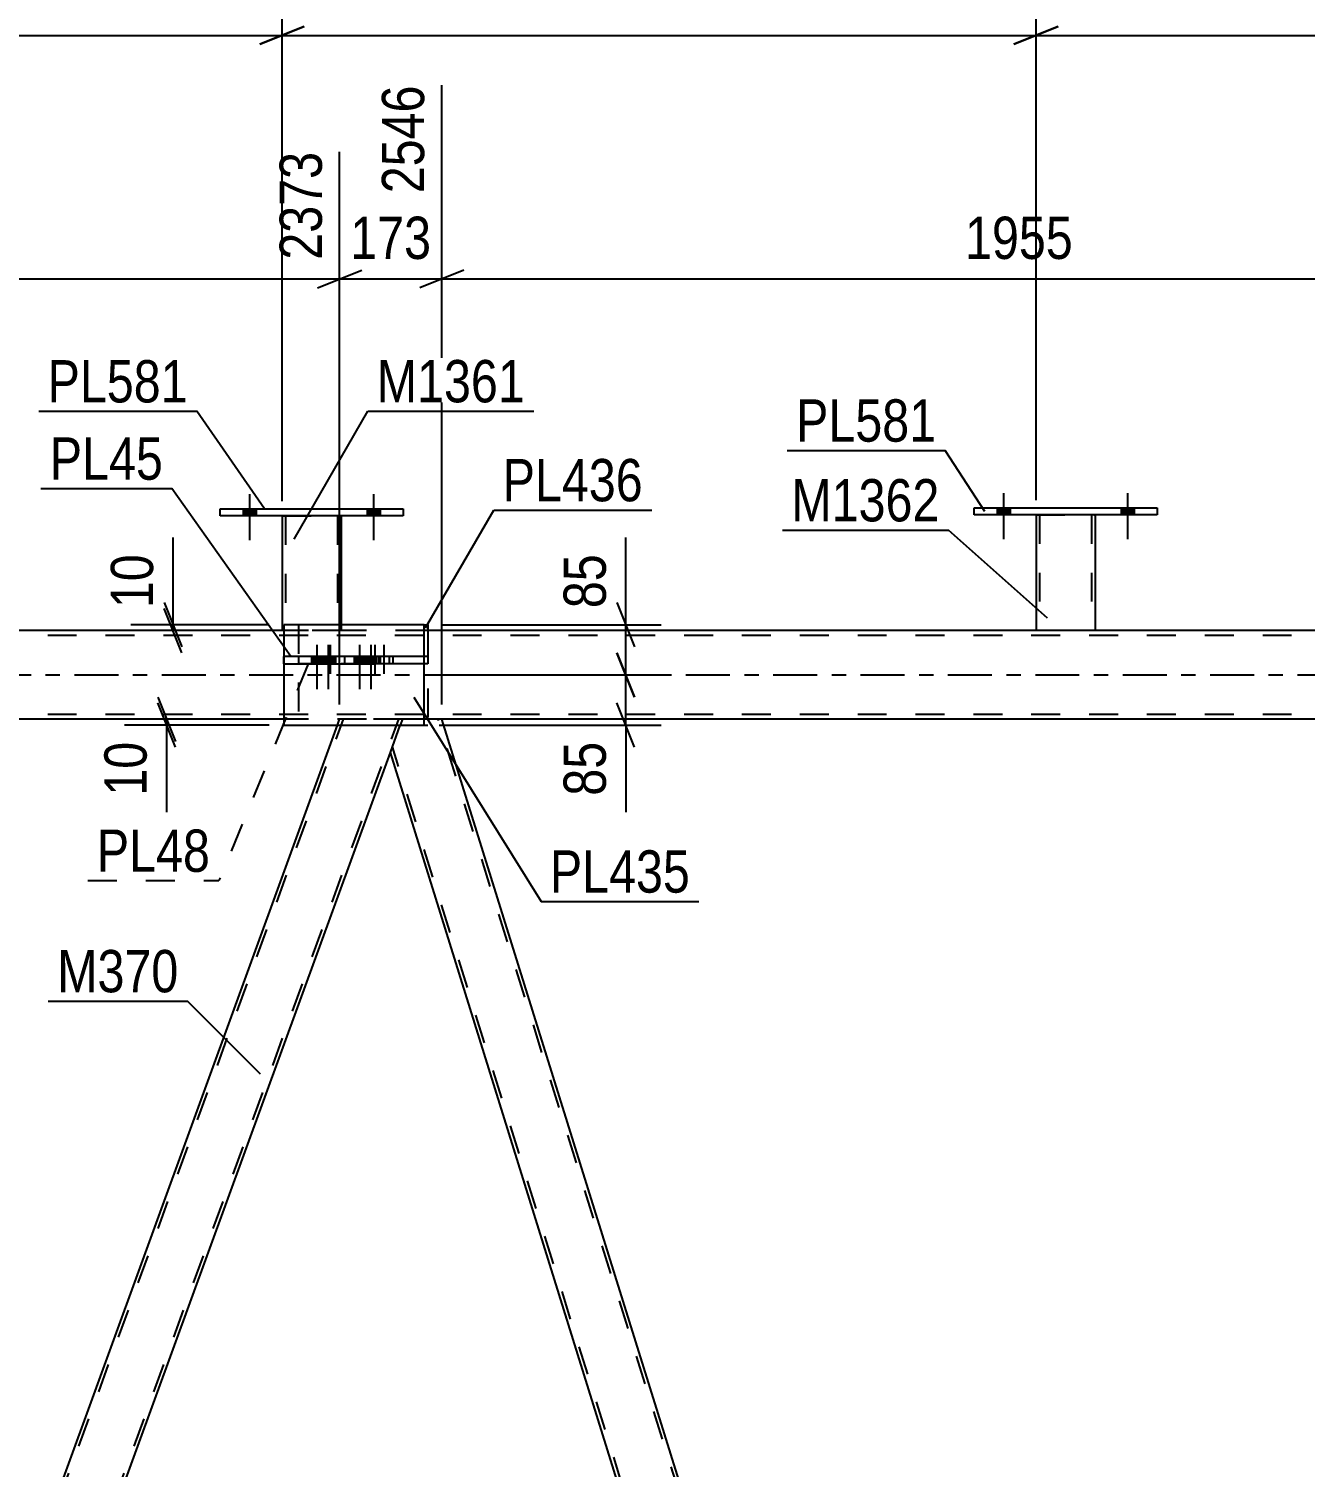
# Model space of a CAD drawing. Header units: millimetres. Extents: x -126 to 715, y -436 to 158.
# Drawn here: x 50.9 to 137.4, y -53.7 to 43.8 of the extents above; entities that cross this region are included whole.
import ezdxf

# ---------------------------------------------------------------- set-up
doc = ezdxf.new("R2010")
doc.units = ezdxf.units.MM
doc.linetypes.add('DXK_LINE_DOT2', pattern=[3.9198, 1.9599, -1.9599])
doc.linetypes.add('DXK_LINE_DOT3', pattern=[5.9187, 2.979, -0.9799, 0.9799, -0.9799])
doc.styles.add('Arial Narrow', font='ARIALN.TTF', dxfattribs={"height": 0.2})

# ---------------------------------------------------------------- blocks, each defined once
blk = doc.blocks.new('Part-232816294-1586 - 1357')
at = {"color": 2, "linetype": 'Continuous'}
for p, q in [((77.706, 3.4), (68.194, 3.4)), ((68.194, 3.4), (68.194, 1.24)), ((77.706, -3.4), (77.706, 3.4)), ((68.194, 0.76), (68.194, -3.4)), ((68.194, -3.4), (77.706, -3.4))]:
    blk.add_line(p, q, dxfattribs=at)
at = {"color": 7, "linetype": 'DXK_LINE_DOT2'}
for p, q in [((68.194, 3.4), (68.194, 0.76)), ((68.194, 0.76), (68.194, 1.24))]:
    blk.add_line(p, q, dxfattribs=at)
blk = doc.blocks.new('Part-232816294-1450 - 1357')
at = {"color": 7, "linetype": 'DXK_LINE_DOT2'}
for p, q in [((28.832, -122.22), (72.224, -3)), ((32.577, -122.22), (75.97, -3)), ((71.823, -3.4), (71.969, -3)), ((76.225, -3), (71.969, -3)), ((75.406, -5.251), (76.225, -3))]:
    blk.add_line(p, q, dxfattribs=at)
at = {"color": 2, "linetype": 'Continuous'}
for p, q in [((30.332, -117.396), (71.823, -3.4)), ((34.589, -117.396), (75.406, -5.251))]:
    blk.add_line(p, q, dxfattribs=at)
blk = doc.blocks.new('Part-232816294-1455 - 1357')
at = {"color": 2, "linetype": 'Continuous'}
for p, q in [((75.406, -5.251), (76.08, -3.4)), ((114.973, -118.75), (78.895, -3)), ((111.865, -122.22), (75.406, -5.251))]:
    blk.add_line(p, q, dxfattribs=at)
at = {"color": 7, "linetype": 'DXK_LINE_DOT2'}
for p, q in [((76.225, -3), (76.08, -3.4)), ((78.895, -3), (76.225, -3)), ((114.838, -119.122), (78.643, -3)), ((112.117, -122.22), (75.542, -4.878))]:
    blk.add_line(p, q, dxfattribs=at)
blk = doc.blocks.new('Part-232816294-1581 - 1357')
at = {"color": 7, "linetype": 'DXK_LINE_DOT2'}
for p, q in [((69.174, 3.4), (69.174, -3.4)), ((77.706, 3.4), (69.174, 3.4)), ((77.954, 3), (77.954, -3.4)), ((69.174, -3.4), (77.954, -3.4))]:
    blk.add_line(p, q, dxfattribs=at)
at = {"color": 2, "linetype": 'Continuous'}
for p, q in [((77.706, 3.4), (77.954, 3.4)), ((77.954, 3.4), (77.954, 3))]:
    blk.add_line(p, q, dxfattribs=at)
blk = doc.blocks.new('Part-232816294-1706 - 1357')
at = {"color": 7, "linetype": 'DXK_LINE_DOT2'}
for p, q in [((77.954, 1.24), (69.174, 1.24)), ((69.174, 1.24), (69.174, 0.76)), ((75.582, 1.24), (75.582, 0.76)), ((77.954, 1.24), (77.954, 0.76)), ((77.954, 0.76), (69.174, 0.76))]:
    blk.add_line(p, q, dxfattribs=at)
blk = doc.blocks.new('Part-232816294-1711 - 1357')
at = {"color": 2, "linetype": 'Continuous'}
for p, q in [((74.341, 1.24), (68.194, 1.24)), ((68.194, 1.24), (68.194, 0.76)), ((77.706, 1.24), (74.341, 1.24)), ((74.341, 0.76), (74.341, 1.24)), ((77.706, 0.76), (77.706, 1.24)), ((68.194, 0.76), (74.341, 0.76)), ((77.706, 0.76), (74.341, 0.76))]:
    blk.add_line(p, q, dxfattribs=at)
blk = doc.blocks.new('Bolt-232816294-1726 - 1357')
at = {"color": 1, "linetype": 'DXK_LINE_DOT2'}
for p, q in [((71.338, 2.04), (71.338, -0.96)), ((71.94, 2.04), (71.94, -0.96)), ((74.354, 2.04), (74.354, -0.96)), ((74.956, 2.04), (74.956, -0.96)), ((70.978, 1.24), (70.978, 0.76)), ((71.58, 1.24), (71.58, 0.76)), ((71.698, 1.24), (71.698, 0.76)), ((72.3, 1.24), (72.3, 0.76)), ((73.994, 1.24), (73.994, 0.76)), ((74.596, 1.24), (74.596, 0.76)), ((74.714, 1.24), (74.714, 0.76)), ((75.316, 1.24), (75.316, 0.76))]:
    blk.add_line(p, q, dxfattribs=at)
blk = doc.blocks.new('Bolt-232816294-1727 - 1357')
at = {"linetype": 'Continuous'}
for points in [[(70.78, 1.24), (70.06, 1.24), (70.06, 0.76), (70.78, 0.76)], [(71.549, 1.24), (70.829, 1.24), (70.829, 0.76), (71.549, 0.76)], [(73.673, 1.24), (72.953, 1.24), (72.953, 0.76), (73.673, 0.76)], [(74.442, 1.24), (73.722, 1.24), (73.722, 0.76), (74.442, 0.76)]]:
    blk.add_hatch(color=1, dxfattribs=at).paths.add_polyline_path(points)
at = {"color": 1, "linetype": 'Continuous'}
for p, q in [((70.42, 2.04), (70.42, -0.96)), ((71.189, 2.04), (71.189, -0.96)), ((73.313, 2.04), (73.313, -0.96)), ((74.082, 2.04), (74.082, -0.96)), ((70.06, 1.24), (70.06, 0.76)), ((70.78, 1.24), (70.78, 0.76)), ((70.829, 1.24), (70.829, 0.76)), ((71.549, 1.24), (71.549, 0.76)), ((72.953, 1.24), (72.953, 0.76)), ((73.673, 1.24), (73.673, 0.76)), ((73.722, 1.24), (73.722, 0.76)), ((74.442, 1.24), (74.442, 0.76))]:
    blk.add_line(p, q, dxfattribs=at)
blk = doc.blocks.new('Part-232816294-7418 - 1357')
at = {"color": 7, "linetype": 'DXK_LINE_DOT2'}
for p, q in [((77.706, 3), (-17.067, 3)), ((265.821, 2.68), (-22.943, 2.68)), ((265.821, -2.68), (-22.943, -2.68)), ((77.706, -3), (68.194, -3))]:
    blk.add_line(p, q, dxfattribs=at)
at = {"color": 2, "linetype": 'Continuous'}
for p, q in [((68.194, 3), (-1.033, 3)), ((265.821, 3), (77.706, 3)), ((68.194, -3), (-1.033, -3)), ((265.821, -3), (77.706, -3))]:
    blk.add_line(p, q, dxfattribs=at)
at = {"color": 7, "linetype": 'DXK_LINE_DOT3'}
blk.add_line((-22.943, 0), (265.821, 0), dxfattribs=at)
blk = doc.blocks.new('Part-232816294-70588 - 1357')
at = {"color": 7, "linetype": 'DXK_LINE_DOT2'}
for p, q in [((68.072, 10.773), (72.072, 10.773)), ((68.072, 10.77), (68.072, 10.773)), ((68.072, 10.773), (68.072, 10.77)), ((68.312, 10.773), (68.312, 3)), ((71.832, 10.773), (71.832, 3)), ((72.072, 10.773), (72.072, 10.77)), ((72.072, 10.77), (72.072, 10.773)), ((72.072, 3), (68.072, 3)), ((72.072, 3.4), (72.072, 3))]:
    blk.add_line(p, q, dxfattribs=at)
at = {"color": 2, "linetype": 'Continuous'}
for p, q in [((68.072, 10.77), (68.072, 3)), ((72.072, 10.77), (72.072, 3.4))]:
    blk.add_line(p, q, dxfattribs=at)
blk = doc.blocks.new('Part-232816294-70589 - 1357')
at = {"color": 2, "linetype": 'Continuous'}
for p, q in [((63.872, 10.77), (63.872, 11.25)), ((63.872, 11.25), (76.272, 11.25)), ((76.272, 10.77), (63.872, 10.77)), ((76.272, 11.25), (76.272, 10.77))]:
    blk.add_line(p, q, dxfattribs=at)
blk = doc.blocks.new('Part-232816294-70590 - 1357')
at = {"color": 7, "linetype": 'DXK_LINE_DOT2'}
for p, q in [((119.153, 10.843), (123.153, 10.843)), ((119.153, 10.84), (119.153, 10.843)), ((119.153, 10.843), (119.153, 10.84)), ((119.393, 10.843), (119.393, 3)), ((122.913, 10.843), (122.913, 3)), ((123.153, 10.843), (123.153, 10.84)), ((123.153, 10.84), (123.153, 10.843)), ((123.153, 3), (119.153, 3))]:
    blk.add_line(p, q, dxfattribs=at)
at = {"color": 2, "linetype": 'Continuous'}
for p, q in [((119.153, 10.84), (119.153, 3)), ((123.153, 10.84), (123.153, 3))]:
    blk.add_line(p, q, dxfattribs=at)
blk = doc.blocks.new('Part-232816294-70591 - 1357')
at = {"color": 2, "linetype": 'Continuous'}
for p, q in [((114.953, 10.84), (114.953, 11.32)), ((114.953, 11.32), (127.353, 11.32)), ((127.353, 10.84), (114.953, 10.84)), ((127.353, 11.32), (127.353, 10.84))]:
    blk.add_line(p, q, dxfattribs=at)
blk = doc.blocks.new('Bolt-232816294-70614 - 1357')
at = {"linetype": 'Continuous'}
for points in [[(65.432, 10.77), (66.312, 10.77), (66.312, 11.25), (65.432, 11.25)], [(73.832, 10.77), (74.712, 10.77), (74.712, 11.25), (73.832, 11.25)]]:
    blk.add_hatch(color=1, dxfattribs=at).paths.add_polyline_path(points)
at = {"color": 1, "linetype": 'Continuous'}
for p, q in [((65.872, 12.25), (65.872, 9.13)), ((74.272, 12.25), (74.272, 9.13)), ((65.432, 11.25), (65.432, 10.77)), ((66.312, 11.25), (66.312, 10.77)), ((73.832, 11.25), (73.832, 10.77)), ((74.712, 11.25), (74.712, 10.77))]:
    blk.add_line(p, q, dxfattribs=at)
blk = doc.blocks.new('Bolt-232816294-70615 - 1357')
at = {"linetype": 'Continuous'}
for points in [[(65.432, 10.77), (66.312, 10.77), (66.312, 11.25), (65.432, 11.25)], [(73.832, 10.77), (74.712, 10.77), (74.712, 11.25), (73.832, 11.25)]]:
    blk.add_hatch(color=1, dxfattribs=at).paths.add_polyline_path(points)
at = {"color": 1, "linetype": 'Continuous'}
for p, q in [((65.872, 12.25), (65.872, 9.13)), ((74.272, 12.25), (74.272, 9.13)), ((65.432, 11.25), (65.432, 10.77)), ((66.312, 11.25), (66.312, 10.77)), ((73.832, 11.25), (73.832, 10.77)), ((74.712, 11.25), (74.712, 10.77))]:
    blk.add_line(p, q, dxfattribs=at)
blk = doc.blocks.new('Bolt-232816294-70616 - 1357')
at = {"linetype": 'Continuous'}
for points in [[(116.513, 10.84), (117.393, 10.84), (117.393, 11.32), (116.513, 11.32)], [(124.913, 10.84), (125.793, 10.84), (125.793, 11.32), (124.913, 11.32)]]:
    blk.add_hatch(color=1, dxfattribs=at).paths.add_polyline_path(points)
at = {"color": 1, "linetype": 'Continuous'}
for p, q in [((116.953, 12.32), (116.953, 9.2)), ((125.353, 12.32), (125.353, 9.2)), ((116.513, 11.32), (116.513, 10.84)), ((117.393, 11.32), (117.393, 10.84)), ((124.913, 11.32), (124.913, 10.84)), ((125.793, 11.32), (125.793, 10.84))]:
    blk.add_line(p, q, dxfattribs=at)
blk = doc.blocks.new('Bolt-232816294-70617 - 1357')
at = {"linetype": 'Continuous'}
for points in [[(116.513, 10.84), (117.393, 10.84), (117.393, 11.32), (116.513, 11.32)], [(124.913, 10.84), (125.793, 10.84), (125.793, 11.32), (124.913, 11.32)]]:
    blk.add_hatch(color=1, dxfattribs=at).paths.add_polyline_path(points)
at = {"color": 1, "linetype": 'Continuous'}
for p, q in [((116.953, 12.32), (116.953, 9.2)), ((125.353, 12.32), (125.353, 9.2)), ((116.513, 11.32), (116.513, 10.84)), ((117.393, 11.32), (117.393, 10.84)), ((124.913, 11.32), (124.913, 10.84)), ((125.793, 11.32), (125.793, 10.84))]:
    blk.add_line(p, q, dxfattribs=at)
blk = doc.blocks.new('StraightDimension-232816294-84329 - 1357')
at = {"color": 7, "linetype": 'Continuous'}
for p, q in [((68.072, 11.773), (68.072, 51.931)), ((16.992, 11.839), (16.992, 50.103)), ((18.492, 43.918), (15.492, 42.718)), ((66.572, 42.718), (69.572, 43.918)), ((16.992, 43.318), (68.072, 43.318))]:
    blk.add_line(p, q, dxfattribs=at)
at = {"color": 0}
blk.add_wipeout([(46.788, 44.068), (46.788, 48.268), (38.276, 48.268), (38.276, 44.068)], dxfattribs=at)
at = {"color": 3, "style": 'Arial Narrow'}
blk.add_text('1277', height=2.8633, dxfattribs=at).set_placement((38.876, 44.668))
at = {"color": 0, "linetype": 'Continuous'}
blk.add_wipeout([(67.472, 52.531), (63.272, 52.531), (63.272, 44.018), (67.472, 44.018)], dxfattribs=at)
at = {"color": 3, "linetype": 'Continuous', "style": 'Arial Narrow'}
blk.add_text('2275', height=2.8633, rotation=90.00021, dxfattribs=at).set_placement((66.872, 44.618))
blk = doc.blocks.new('StraightDimension-232816294-84327 - 1357')
at = {"color": 7, "linetype": 'Continuous'}
for p, q in [((119.153, 11.843), (119.153, 51.931)), ((170.234, 11.843), (170.234, 51.931)), ((120.653, 43.918), (117.653, 42.718)), ((168.734, 42.718), (171.734, 43.918)), ((119.153, 43.318), (170.234, 43.318))]:
    blk.add_line(p, q, dxfattribs=at)
at = {"color": 0}
blk.add_wipeout([(148.95, 44.068), (148.95, 48.268), (140.437, 48.268), (140.437, 44.068)], dxfattribs=at)
at = {"color": 3, "style": 'Arial Narrow'}
blk.add_text('1277', height=2.8633, dxfattribs=at).set_placement((141.037, 44.668))
at = {"color": 0, "linetype": 'Continuous'}
blk.add_wipeout([(169.634, 52.531), (165.434, 52.531), (165.434, 44.018), (169.634, 44.018)], dxfattribs=at)
at = {"color": 3, "linetype": 'Continuous', "style": 'Arial Narrow'}
blk.add_text('4829', height=2.8633, rotation=90.00021, dxfattribs=at).set_placement((169.034, 44.618))
blk = doc.blocks.new('StraightDimension-232816294-49010 - 1357')
at = {"color": 7, "linetype": 'Continuous'}
for p, q in [((60.682, 3.4), (60.682, 9.306)), ((60.682, 3.4), (60.682, 9.306)), ((60.082, 4.9), (61.282, 1.9)), ((61.282, 1.5), (60.082, 4.5)), ((67.194, 3.4), (57.832, 3.4)), ((67.194, 3), (57.832, 3)), ((60.682, 3), (60.682, 3.4))]:
    blk.add_line(p, q, dxfattribs=at)
at = {"color": 0}
blk.add_wipeout([(59.932, 8.781), (55.732, 8.781), (55.732, 3.925), (59.932, 3.925)], dxfattribs=at)
at = {"color": 3, "style": 'Arial Narrow'}
blk.add_text('10', height=2.8633, rotation=90.00021, dxfattribs=at).set_placement((59.332, 4.525))
blk = doc.blocks.new('StraightDimension-232816294-60514 - 1357')
at = {"color": 7, "linetype": 'Continuous'}
for p, q in [((91.356, 3.4), (91.356, 9.306)), ((91.356, 3.4), (91.356, 9.306)), ((90.756, 4.9), (91.956, 1.9)), ((78.954, 3.4), (93.756, 3.4)), ((91.356, 0), (91.356, 3.4)), ((91.956, -1.5), (90.756, 1.5)), ((78.954, 0), (93.756, 0))]:
    blk.add_line(p, q, dxfattribs=at)
at = {"color": 0}
blk.add_wipeout([(90.606, 8.781), (86.406, 8.781), (86.406, 3.925), (90.606, 3.925)], dxfattribs=at)
at = {"color": 3, "style": 'Arial Narrow'}
blk.add_text('85', height=2.8633, rotation=90.00021, dxfattribs=at).set_placement((90.006, 4.525))
blk = doc.blocks.new('StraightDimension-232816294-60500 - 1357')
at = {"color": 7, "linetype": 'Continuous'}
for p, q in [((59.644, -1.5), (60.844, -4.5)), ((60.844, -4.9), (59.644, -1.9)), ((67.194, -3), (57.394, -3)), ((67.194, -3.4), (57.394, -3.4)), ((60.244, -3.4), (60.244, -3)), ((60.244, -3.4), (60.244, -9.306)), ((60.244, -3.4), (60.244, -9.306))]:
    blk.add_line(p, q, dxfattribs=at)
at = {"color": 0}
blk.add_wipeout([(59.494, -3.925), (55.294, -3.925), (55.294, -8.781), (59.494, -8.781)], dxfattribs=at)
at = {"color": 3, "style": 'Arial Narrow'}
blk.add_text('10', height=2.8633, rotation=90.00021, dxfattribs=at).set_placement((58.894, -8.181))
blk = doc.blocks.new('StraightDimension-232816294-48166 - 1357')
at = {"color": 7, "linetype": 'Continuous'}
for p, q in [((78.895, -2), (78.895, 39.942)), ((71.969, -2), (71.969, 35.442)), ((70.469, 26.229), (73.469, 27.429)), ((80.395, 27.429), (77.395, 26.229)), ((71.969, 26.829), (78.895, 26.829))]:
    blk.add_line(p, q, dxfattribs=at)
at = {"color": 0}
blk.add_wipeout([(78.774, 27.579), (78.774, 31.779), (72.089, 31.779), (72.089, 27.579)], dxfattribs=at)
at = {"color": 3, "style": 'Arial Narrow'}
blk.add_text('173', height=2.8633, dxfattribs=at).set_placement((72.689, 28.179))
at = {"color": 0, "linetype": 'Continuous'}
blk.add_wipeout([(78.295, 40.542), (74.095, 40.542), (74.095, 32.029), (78.295, 32.029)], dxfattribs=at)
at = {"color": 3, "linetype": 'Continuous', "style": 'Arial Narrow'}
blk.add_text('2546', height=2.8633, rotation=90.00021, dxfattribs=at).set_placement((77.695, 32.629))
blk = doc.blocks.new('StraightDimension-232816294-48165 - 1357')
at = {"color": 7, "linetype": 'Continuous'}
for p, q in [((78.895, -2), (78.895, 39.942)), ((157.103, -2), (157.103, 35.442)), ((80.395, 27.429), (77.395, 26.229)), ((155.603, 26.229), (158.603, 27.429)), ((78.895, 26.829), (157.103, 26.829))]:
    blk.add_line(p, q, dxfattribs=at)
at = {"color": 0}
blk.add_wipeout([(122.255, 27.579), (122.255, 31.779), (113.742, 31.779), (113.742, 27.579)], dxfattribs=at)
at = {"color": 3, "style": 'Arial Narrow'}
blk.add_text('1955', height=2.8633, dxfattribs=at).set_placement((114.342, 28.179))
at = {"color": 0, "linetype": 'Continuous'}
blk.add_wipeout([(156.503, 36.042), (152.303, 36.042), (152.303, 27.529), (156.503, 27.529)], dxfattribs=at)
at = {"color": 3, "linetype": 'Continuous', "style": 'Arial Narrow'}
blk.add_text('4501', height=2.8633, rotation=90.00021, dxfattribs=at).set_placement((155.903, 28.129))
blk = doc.blocks.new('StraightDimension-232816294-48167 - 1357')
at = {"color": 7, "linetype": 'Continuous'}
for p, q in [((-6.24, -2), (-6.24, 38.113)), ((71.969, -2), (71.969, 35.442)), ((-4.74, 27.429), (-7.74, 26.229)), ((70.469, 26.229), (73.469, 27.429)), ((-6.24, 26.829), (71.969, 26.829))]:
    blk.add_line(p, q, dxfattribs=at)
at = {"color": 0}
blk.add_wipeout([(37.121, 27.579), (37.121, 31.779), (28.608, 31.779), (28.608, 27.579)], dxfattribs=at)
at = {"color": 3, "style": 'Arial Narrow'}
blk.add_text('1955', height=2.8633, dxfattribs=at).set_placement((29.208, 28.179))
at = {"color": 0, "linetype": 'Continuous'}
blk.add_wipeout([(71.369, 36.042), (67.169, 36.042), (67.169, 27.529), (71.369, 27.529)], dxfattribs=at)
at = {"color": 3, "linetype": 'Continuous', "style": 'Arial Narrow'}
blk.add_text('2373', height=2.8633, rotation=90.00021, dxfattribs=at).set_placement((70.769, 28.129))
blk = doc.blocks.new('StraightDimension-232816294-60515 - 1357')
at = {"color": 7, "linetype": 'Continuous'}
for p, q in [((90.756, 1.5), (91.956, -1.5)), ((78.954, 0), (93.756, 0)), ((91.356, -3.4), (91.356, 0)), ((91.956, -4.9), (90.756, -1.9)), ((78.706, -3.4), (93.756, -3.4)), ((91.356, -3.4), (91.356, -9.306)), ((91.356, -3.4), (91.356, -9.306))]:
    blk.add_line(p, q, dxfattribs=at)
at = {"color": 0}
blk.add_wipeout([(90.606, -3.925), (86.406, -3.925), (86.406, -8.781), (90.606, -8.781)], dxfattribs=at)
at = {"color": 3, "style": 'Arial Narrow'}
blk.add_text('85', height=2.8633, rotation=90.00021, dxfattribs=at).set_placement((90.006, -8.181))
blk = doc.blocks.new('StraightDimension-232816294-84328 - 1357')
at = {"color": 7, "linetype": 'Continuous'}
for p, q in [((68.072, 11.773), (68.072, 51.931)), ((119.153, 11.843), (119.153, 51.931)), ((69.572, 43.918), (66.572, 42.718)), ((117.653, 42.718), (120.653, 43.918)), ((68.072, 43.318), (119.153, 43.318))]:
    blk.add_line(p, q, dxfattribs=at)
at = {"color": 0}
blk.add_wipeout([(97.869, 44.068), (97.869, 48.268), (89.356, 48.268), (89.356, 44.068)], dxfattribs=at)
at = {"color": 3, "style": 'Arial Narrow'}
blk.add_text('1277', height=2.8633, dxfattribs=at).set_placement((89.956, 44.668))
at = {"color": 0, "linetype": 'Continuous'}
blk.add_wipeout([(118.553, 52.531), (114.353, 52.531), (114.353, 44.018), (118.553, 44.018)], dxfattribs=at)
at = {"color": 3, "linetype": 'Continuous', "style": 'Arial Narrow'}
blk.add_text('3552', height=2.8633, rotation=90.00021, dxfattribs=at).set_placement((117.953, 44.618))
blk = doc.blocks.new('Mark-232816294-21563 - 1357')
at = {"color": 30, "linetype": 'Continuous'}
for p, q in [((76.997, -1.517), (85.613, -15.345)), ((85.613, -15.345), (96.317, -15.345))]:
    blk.add_line(p, q, dxfattribs=at)
at = {"color": 0}
blk.add_wipeout([(95.717, -14.745), (95.717, -11.745), (86.213, -11.745), (86.213, -14.745)], dxfattribs=at)
blk.add_wipeout([(95.717, -14.745), (95.717, -11.745), (86.213, -11.745), (86.213, -14.745)], dxfattribs=at)
at = {"color": 3, "style": 'Arial Narrow'}
blk.add_text('PL435', height=2.8633, dxfattribs=at).set_placement((86.213, -14.745))
blk = doc.blocks.new('Mark-232816294-21566 - 1357')
at = {"color": 30, "linetype": 'Continuous'}
for p in [(51.734, 12.624), (68.674, 1.24)]:
    blk.add_line(p, (60.61, 12.624), dxfattribs=at)
at = {"color": 0}
blk.add_wipeout([(60.01, 13.224), (60.01, 16.224), (52.334, 16.224), (52.334, 13.224)], dxfattribs=at)
blk.add_wipeout([(60.01, 13.224), (60.01, 16.224), (52.334, 16.224), (52.334, 13.224)], dxfattribs=at)
at = {"color": 3, "style": 'Arial Narrow'}
blk.add_text('PL45', height=2.8633, dxfattribs=at).set_placement((52.334, 13.224))
blk = doc.blocks.new('Mark-232816294-47739 - 1357')
at = {"color": 30, "linetype": 'Continuous'}
for p in [(52.234, -22.096), (66.608, -27.046)]:
    blk.add_line(p, (61.658, -22.096), dxfattribs=at)
at = {"color": 0}
blk.add_wipeout([(61.058, -21.496), (61.058, -18.496), (52.834, -18.496), (52.834, -21.496)], dxfattribs=at)
blk.add_wipeout([(61.058, -21.496), (61.058, -18.496), (52.834, -18.496), (52.834, -21.496)], dxfattribs=at)
at = {"color": 3, "style": 'Arial Narrow'}
blk.add_text('M370', height=2.8633, dxfattribs=at).set_placement((52.834, -21.496))
blk = doc.blocks.new('Mark-232816294-83218 - 1357')
at = {"color": 30, "linetype": 'Continuous'}
for p in [(102.297, 15.203), (115.682, 11.06)]:
    blk.add_line(p, (113, 15.203), dxfattribs=at)
at = {"color": 0}
blk.add_wipeout([(112.4, 15.803), (112.4, 18.803), (102.897, 18.803), (102.897, 15.803)], dxfattribs=at)
blk.add_wipeout([(112.4, 15.803), (112.4, 18.803), (102.897, 18.803), (102.897, 15.803)], dxfattribs=at)
at = {"color": 3, "style": 'Arial Narrow'}
blk.add_text('PL581', height=2.8633, dxfattribs=at).set_placement((102.897, 15.803))
blk = doc.blocks.new('Mark-232816294-83182 - 1357')
at = {"color": 30, "linetype": 'Continuous'}
for p, q in [((77.778, 3.185), (82.417, 11.164)), ((82.417, 11.164), (93.121, 11.164))]:
    blk.add_line(p, q, dxfattribs=at)
at = {"color": 0}
blk.add_wipeout([(92.521, 11.764), (92.521, 14.764), (83.017, 14.764), (83.017, 11.764)], dxfattribs=at)
blk.add_wipeout([(92.521, 11.764), (92.521, 14.764), (83.017, 14.764), (83.017, 11.764)], dxfattribs=at)
at = {"color": 3, "style": 'Arial Narrow'}
blk.add_text('PL436', height=2.8633, dxfattribs=at).set_placement((83.017, 11.764))
blk = doc.blocks.new('Mark-232816294-83185 - 1357')
at = {"color": 30, "linetype": 'DXK_LINE_DOT2'}
for p in [(69.832, 0.76), (54.92, -13.936)]:
    blk.add_line(p, (63.796, -13.936), dxfattribs=at)
at = {"color": 0}
blk.add_wipeout([(63.196, -13.336), (63.196, -10.336), (55.52, -10.336), (55.52, -13.336)], dxfattribs=at)
blk.add_wipeout([(63.196, -13.336), (63.196, -10.336), (55.52, -10.336), (55.52, -13.336)], dxfattribs=at)
at = {"color": 3, "style": 'Arial Narrow'}
blk.add_text('PL48', height=2.8633, dxfattribs=at).set_placement((55.52, -13.336))
blk = doc.blocks.new('Mark-232816294-83209 - 1357')
at = {"color": 30, "linetype": 'Continuous'}
for p, q in [((68.884, 9.207), (73.884, 17.867)), ((73.884, 17.867), (85.136, 17.867))]:
    blk.add_line(p, q, dxfattribs=at)
at = {"color": 0}
blk.add_wipeout([(84.536, 18.467), (84.536, 21.467), (74.484, 21.467), (74.484, 18.467)], dxfattribs=at)
blk.add_wipeout([(84.536, 18.467), (84.536, 21.467), (74.484, 21.467), (74.484, 18.467)], dxfattribs=at)
at = {"color": 3, "style": 'Arial Narrow'}
blk.add_text('M1361', height=2.8633, dxfattribs=at).set_placement((74.484, 18.467))
blk = doc.blocks.new('Mark-232816294-83212 - 1357')
at = {"color": 30, "linetype": 'Continuous'}
for p in [(51.584, 17.859), (66.874, 11.25)]:
    blk.add_line(p, (62.288, 17.859), dxfattribs=at)
at = {"color": 0}
blk.add_wipeout([(61.688, 18.459), (61.688, 21.459), (52.184, 21.459), (52.184, 18.459)], dxfattribs=at)
blk.add_wipeout([(61.688, 18.459), (61.688, 21.459), (52.184, 21.459), (52.184, 18.459)], dxfattribs=at)
at = {"color": 3, "style": 'Arial Narrow'}
blk.add_text('PL581', height=2.8633, dxfattribs=at).set_placement((52.184, 18.459))
blk = doc.blocks.new('Mark-232816294-83215 - 1357')
at = {"color": 30, "linetype": 'Continuous'}
for p in [(101.973, 9.801), (119.932, 3.854)]:
    blk.add_line(p, (113.224, 9.801), dxfattribs=at)
at = {"color": 0}
blk.add_wipeout([(112.624, 10.401), (112.624, 13.401), (102.573, 13.401), (102.573, 10.401)], dxfattribs=at)
blk.add_wipeout([(112.624, 10.401), (112.624, 13.401), (102.573, 13.401), (102.573, 10.401)], dxfattribs=at)
at = {"color": 3, "style": 'Arial Narrow'}
blk.add_text('M1362', height=2.8633, dxfattribs=at).set_placement((102.573, 10.401))

msp = doc.modelspace()

# ---------------------------------------------------------------- block references
for name in ['Bolt-232816294-70614 - 1357', 'Bolt-232816294-70615 - 1357', 'Bolt-232816294-70616 - 1357', 'Bolt-232816294-70617 - 1357', 'Part-232816294-70589 - 1357', 'Part-232816294-70588 - 1357', 'Part-232816294-70591 - 1357', 'Part-232816294-70590 - 1357', 'Part-232816294-7418 - 1357', 'Part-232816294-1586 - 1357', 'Part-232816294-1581 - 1357', 'Bolt-232816294-1727 - 1357', 'Bolt-232816294-1726 - 1357', 'Part-232816294-1711 - 1357', 'Part-232816294-1706 - 1357', 'Part-232816294-1450 - 1357', 'Part-232816294-1455 - 1357']:
    msp.add_blockref(name, (0, 0))

# ---------------------------------------------------------------- next in the draw order: block references
for name in ['StraightDimension-232816294-84329 - 1357', 'StraightDimension-232816294-84327 - 1357', 'StraightDimension-232816294-49010 - 1357', 'StraightDimension-232816294-60514 - 1357', 'StraightDimension-232816294-60500 - 1357', 'Mark-232816294-47739 - 1357']:
    msp.add_blockref(name, (0, 0))

# ---------------------------------------------------------------- next in the draw order: block references
msp.add_blockref('StraightDimension-232816294-48166 - 1357', (0, 0))

# ---------------------------------------------------------------- next in the draw order: block references
for name in ['StraightDimension-232816294-48165 - 1357', 'StraightDimension-232816294-48167 - 1357']:
    msp.add_blockref(name, (0, 0))

# ---------------------------------------------------------------- next in the draw order: block references
for name in ['StraightDimension-232816294-84328 - 1357', 'StraightDimension-232816294-60515 - 1357']:
    msp.add_blockref(name, (0, 0))

# ---------------------------------------------------------------- next in the draw order: block references
for name in ['Mark-232816294-83218 - 1357', 'Mark-232816294-21566 - 1357', 'Mark-232816294-83182 - 1357', 'Mark-232816294-21563 - 1357']:
    msp.add_blockref(name, (0, 0))

# ---------------------------------------------------------------- next in the draw order: block references
for name in ['Mark-232816294-83212 - 1357', 'Mark-232816294-83209 - 1357', 'Mark-232816294-83215 - 1357', 'Mark-232816294-83185 - 1357']:
    msp.add_blockref(name, (0, 0))

doc.saveas('drawing.dxf')
